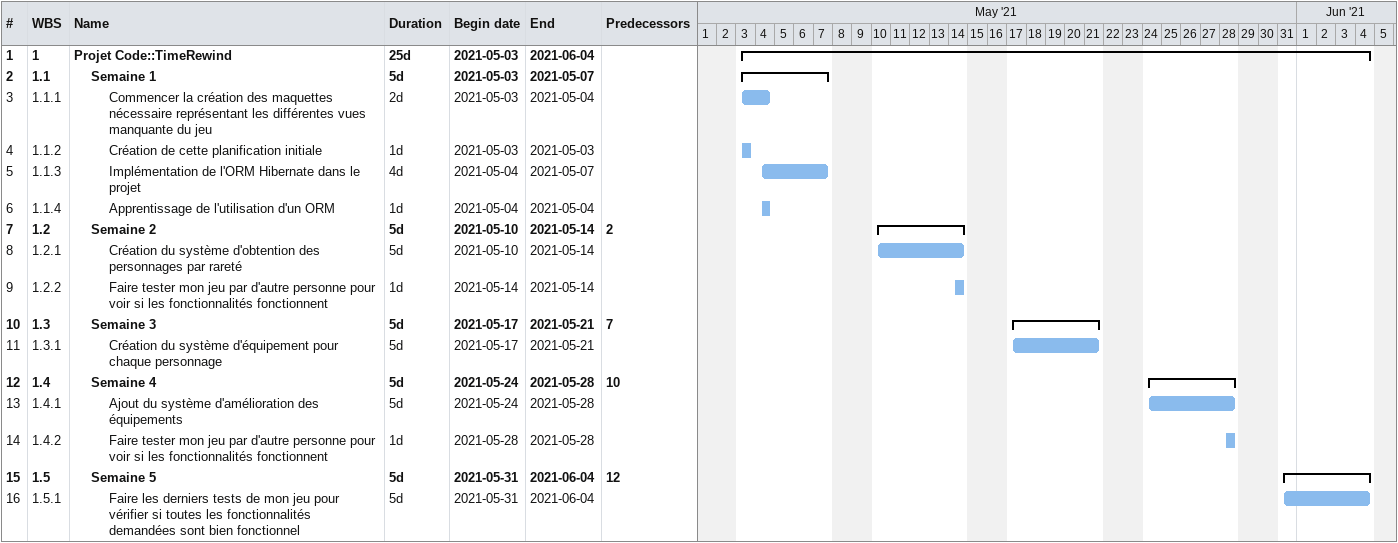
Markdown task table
| ID | WBS | Task | Duration | Start | Finish | Predecessors |
|---|---|---|---|---|---|---|
| 1 | 1 | **Projet Code::TimeRewind** | 25d | 2021-05-03 | 2021-06-04 |  |
| 2 | 1.1 | **Semaine 1** | 5d | 2021-05-03 | 2021-05-07 |  |
| 3 | 1.1.1 | Commencer la création des maquettes nécessaire représentant les différentes vues manquante du jeu | 2d | 2021-05-03 | 2021-05-04 |  |
| 4 | 1.1.2 | Création de cette planification initiale | 1d | 2021-05-03 | 2021-05-03 |  |
| 5 | 1.1.3 | Implémentation de l'ORM Hibernate dans le projet | 4d | 2021-05-04 | 2021-05-07 |  |
| 6 | 1.1.4 | Apprentissage de l'utilisation d'un ORM | 1d | 2021-05-04 | 2021-05-04 |  |
| 7 | 1.2 | **Semaine 2** | 5d | 2021-05-10 | 2021-05-14 | 2 |
| 8 | 1.2.1 | Création du système d'obtention des personnages par rareté | 5d | 2021-05-10 | 2021-05-14 |  |
| 9 | 1.2.2 | Faire tester mon jeu par d'autre personne pour voir si les fonctionnalités fonctionnent | 1d | 2021-05-14 | 2021-05-14 |  |
| 10 | 1.3 | **Semaine 3** | 5d | 2021-05-17 | 2021-05-21 | 7 |
| 11 | 1.3.1 | Création du système d'équipement pour chaque personnage | 5d | 2021-05-17 | 2021-05-21 |  |
| 12 | 1.4 | **Semaine 4** | 5d | 2021-05-24 | 2021-05-28 | 10 |
| 13 | 1.4.1 | Ajout du système d'amélioration des équipements | 5d | 2021-05-24 | 2021-05-28 |  |
| 14 | 1.4.2 | Faire tester mon jeu par d'autre personne pour voir si les fonctionnalités fonctionnent | 1d | 2021-05-28 | 2021-05-28 |  |
| 15 | 1.5 | **Semaine 5** | 5d | 2021-05-31 | 2021-06-04 | 12 |
| 16 | 1.5.1 | Faire les derniers tests de mon jeu pour vérifier si toutes les fonctionnalités demandées sont bien fonctionnel | 5d | 2021-05-31 | 2021-06-04 |  |
